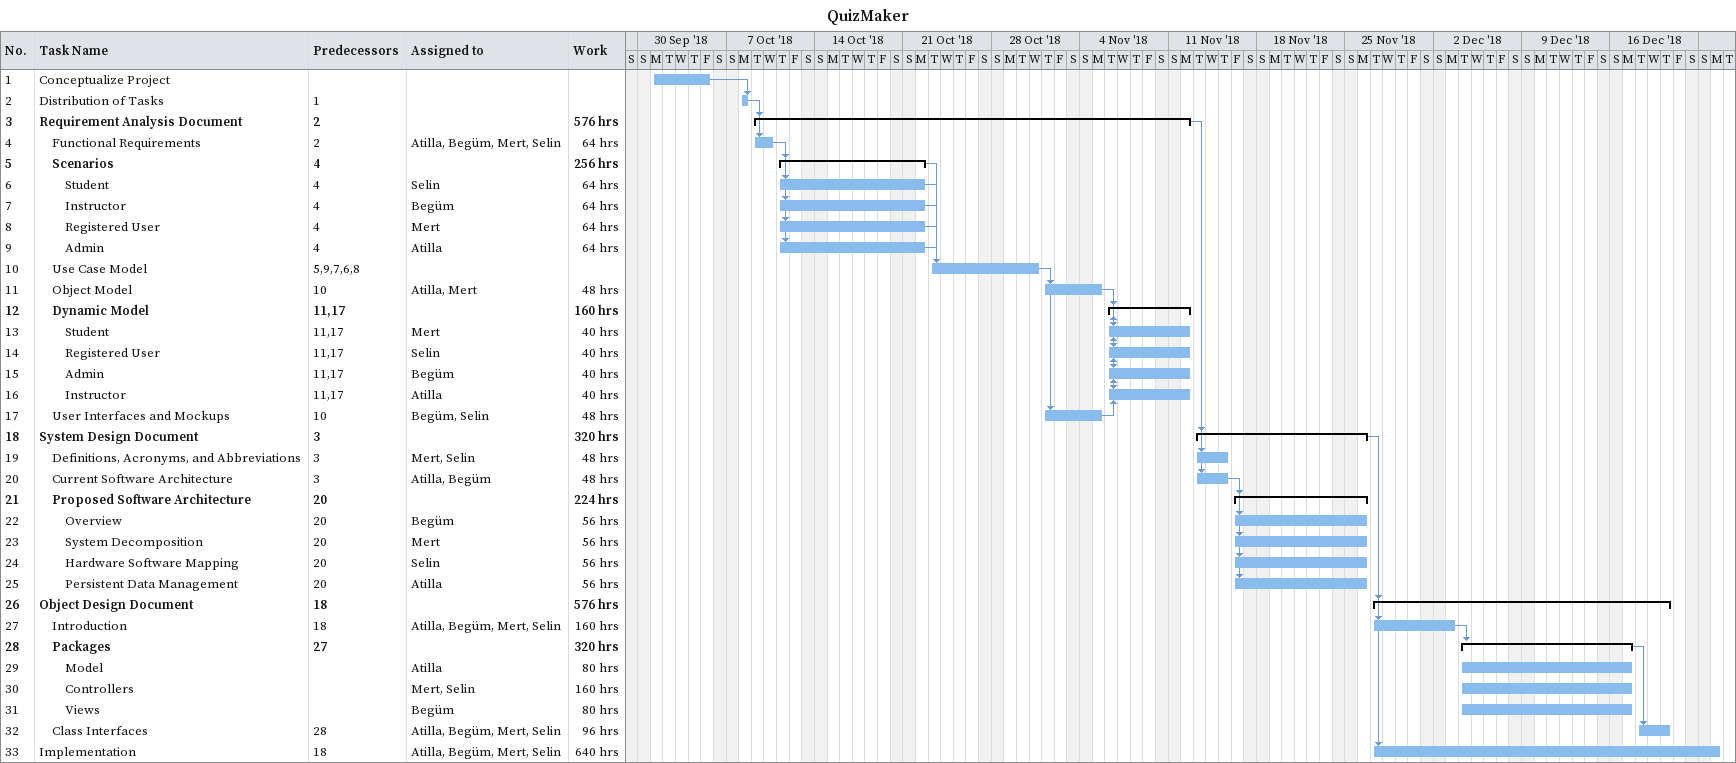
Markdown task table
QuizMaker

| ID | Level | Task | Start | Finish | Predecessors | Resources | Work (h) |
|---|---|---|---|---|---|---|---|
| 1 | 1 | Conceptualize Project | 2018-10-01 | 2018-10-05 |  |  |  |
| 2 | 1 | Distribution of Tasks | 2018-10-08 | 2018-10-08 | 1 |  |  |
| 3 | 1 | **Requirement Analysis Document** | 2018-10-09 | 2018-11-12 | 2 |  | 576 |
| 4 | 2 | Functional Requirements | 2018-10-09 | 2018-10-10 | 2 | Atilla, Begüm, Mert, Selin | 64 |
| 5 | 2 | **Scenarios** | 2018-10-11 | 2018-10-22 | 4 |  | 256 |
| 6 | 3 | Student | 2018-10-11 | 2018-10-22 | 4 | Selin | 64 |
| 7 | 3 | Instructor | 2018-10-11 | 2018-10-22 | 4 | Begüm | 64 |
| 8 | 3 | Registered User | 2018-10-11 | 2018-10-22 | 4 | Mert | 64 |
| 9 | 3 | Admin | 2018-10-11 | 2018-10-22 | 4 | Atilla | 64 |
| 10 | 2 | Use Case Model | 2018-10-23 | 2018-10-31 | 5, 9, 7, 6, 8 |  |  |
| 11 | 2 | Object Model | 2018-11-01 | 2018-11-05 | 10 | Atilla, Mert | 48 |
| 12 | 2 | **Dynamic Model** | 2018-11-06 | 2018-11-12 | 11, 17 |  | 160 |
| 13 | 3 | Student | 2018-11-06 | 2018-11-12 | 11, 17 | Mert | 40 |
| 14 | 3 | Registered User | 2018-11-06 | 2018-11-12 | 11, 17 | Selin | 40 |
| 15 | 3 | Admin | 2018-11-06 | 2018-11-12 | 11, 17 | Begüm | 40 |
| 16 | 3 | Instructor | 2018-11-06 | 2018-11-12 | 11, 17 | Atilla | 40 |
| 17 | 2 | User Interfaces and Mockups | 2018-11-01 | 2018-11-05 | 10 | Begüm, Selin | 48 |
| 18 | 1 | **System Design Document** | 2018-11-13 | 2018-11-26 | 3 |  | 320 |
| 19 | 2 | Definitions, Acronyms, and Abbreviations | 2018-11-13 | 2018-11-15 | 3 | Mert, Selin | 48 |
| 20 | 2 | Current Software Architecture | 2018-11-13 | 2018-11-15 | 3 | Atilla, Begüm | 48 |
| 21 | 2 | **Proposed Software Architecture** | 2018-11-16 | 2018-11-26 | 20 |  | 224 |
| 22 | 3 | Overview | 2018-11-16 | 2018-11-26 | 20 | Begüm | 56 |
| 23 | 3 | System Decomposition | 2018-11-16 | 2018-11-26 | 20 | Mert | 56 |
| 24 | 3 | Hardware Software Mapping | 2018-11-16 | 2018-11-26 | 20 | Selin | 56 |
| 25 | 3 | Persistent Data Management | 2018-11-16 | 2018-11-26 | 20 | Atilla | 56 |
| 26 | 1 | **Object Design Document** | 2018-11-27 | 2018-12-20 | 18 |  | 576 |
| 27 | 2 | Introduction | 2018-11-27 | 2018-12-03 | 18 | Atilla, Begüm, Mert, Selin | 160 |
| 28 | 2 | **Packages** | 2018-12-04 | 2018-12-17 | 27 |  | 320 |
| 29 | 3 | Model | 2018-12-04 | 2018-12-17 |  | Atilla | 80 |
| 30 | 3 | Controllers | 2018-12-04 | 2018-12-17 |  | Mert, Selin | 160 |
| 31 | 3 | Views | 2018-12-04 | 2018-12-17 |  | Begüm | 80 |
| 32 | 2 | Class Interfaces | 2018-12-18 | 2018-12-20 | 28 | Atilla, Begüm, Mert, Selin | 96 |
| 33 | 1 | Implementation | 2018-11-27 | 2018-12-24 | 18 | Atilla, Begüm, Mert, Selin | 640 |
